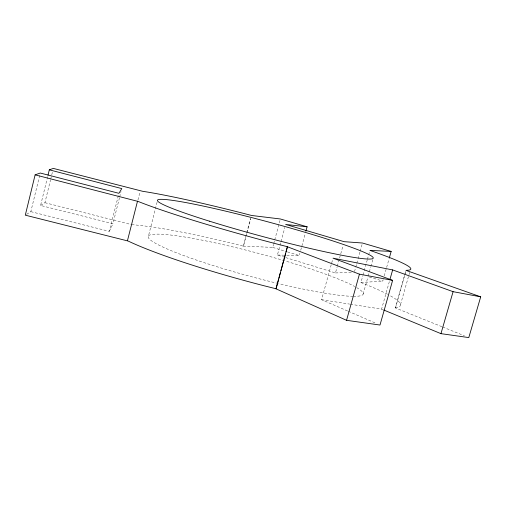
<?xml version="1.0" encoding="UTF-8"?>
<svg xmlns="http://www.w3.org/2000/svg" width="506" height="506" viewBox="0 0 506 506"><rect width="100%" height="100%" fill="white"/><g stroke="black" fill="none" stroke-linecap="round" stroke-linejoin="round"><path stroke-width="0.38" stroke-dasharray="2.53 1.9" d="M157.075 202.248L148.169 237.105A111.282 12.163 15 0 0 277.851 283.417M26.527 214.386L30.828 211.653L40.069 173.792M119.486 197.751L112.927 223.715L40.588 205.455L47.823 175.898M40.588 205.455L44.92 202.704L50.524 179.845M50.714 179.086L52.58 171.464M30.828 211.653L109.328 231.356L118.739 194.076M119.675 196.986L121.029 191.641M137.961 199.952L140.061 191.692M246.82 233.456L243.424 246.188L246.548 233.374M246.745 232.627L250.54 218.396M247.017 232.709L250.812 218.478M243.152 246.099L272.709 247.402L273.518 244.411M273.721 243.664L274.524 240.673M274.726 239.92L279.97 220.477M284.948 257.345L277.408 255.018L279.824 246.074M280.027 245.328L280.83 242.342M281.032 241.602L284.859 227.441M286.782 255.239L299.28 255.536L299.9 253.266M300.722 250.242L305.251 233.614M347.533 310.956L321.569 299.697L332.613 259.673M285.7 257.579L335.459 272.943L337.104 266.985M337.312 266.245L338.754 261.033M339.577 258.054L343.081 245.391M354.504 271.627L355.554 267.864M355.762 267.111L356.603 264.1M356.812 263.348L357.862 259.584M358.071 258.832L359.956 252.058M360.164 251.305L362.264 243.772M387.552 294.271A150.402 16.534 15 0 0 360.93 282.563L362.815 275.827M363.023 275.081L367.204 260.116M367.413 259.363L368.457 255.625M368.665 254.879L369.507 251.88M363.15 294.075L367.963 276.902M368.172 276.156L370.677 267.193M370.885 266.447L372.77 259.73M360.93 282.563L382.789 281.102L383.206 279.616M384.25 275.909L389.057 258.838M350.399 304.226L381.575 309.122L389.664 280.476M441.934 326.712L395.294 307.882L405.723 271.102M395.477 307.914L405.907 271.14M400.524 304.549L408.816 275.353M409.031 274.606L409.67 272.361M109.328 231.356L112.927 223.715M395.294 307.882L397.994 307.287A150.402 16.534 15 0 0 389.335 295.226M335.459 272.943L351.942 272.449M277.408 255.018L283.657 255.163M131.661 224.689L134.065 224.847A150.402 16.534 15 0 1 238.022 244.803L243.424 246.188M321.569 299.697L349.621 304.1M44.92 202.704L131.668 224.658M272.709 247.402L284.517 251.02M287.471 251.918L299.28 255.536M369.291 276.972L382.789 281.102M442.661 327.009L464.438 335.82M381.575 309.122L383.023 309.716M348.255 311.272L375.667 323.157M356.572 287.566A111.282 12.163 15 0 1 353.877 296.339M353.106 296.333A111.282 12.163 15 0 1 278.578 283.588M148.435 235.929A111.282 12.163 15 0 1 288.945 262.064L297.775 264.783A111.282 12.163 15 0 1 354.712 286.522"/><path stroke-width="0.76" d="M35.123 174.848L25.3 215.164L128.132 241.039A150.402 16.534 15 0 0 264.663 285.915L276.036 288.762L287.427 246.719L276.023 243.791A150.959 10.563 15 0 1 138.208 201.47L35.123 174.848L40.252 173.033L118.929 193.317L121.801 188.586L49.31 169.833L48.013 175.139M127.449 240.717L137.505 201.186M276.238 288.009L278.477 279.748M278.882 278.249L280.514 272.247M280.919 270.742L283.562 260.982M283.967 259.483L285.599 253.481M286.004 251.975L287.225 247.472M305.871 231.343L307.104 226.808L280.368 218.978L251.608 215.48L246.194 214.07A150.959 10.563 15 0 0 142.616 191.287L53.326 168.416L49.31 169.833M383.744 310.014L440.947 333.65L468.796 337.584L480.7 296.832L453.085 291.671L392.643 269.919L333.024 258.168L392.624 280.368L380 325.035L346.553 320.311L359.431 274.163L287.149 246.669M389.266 258.098L391.151 251.419L362.473 243.019L344.105 241.672L285.662 224.455L307.104 226.808M389.873 279.723L392.643 269.919M440.947 333.65L453.085 291.671M391.151 251.419L369.924 250.388A150.959 10.563 15 0 1 408.525 270.204L405.938 270.356L480.7 296.832M359.431 274.163L392.624 280.368M275.751 288.711L346.553 320.311M209.376 221.16A111.693 7.767 15 0 0 373.188 258.237A111.693 7.767 15 0 0 213.424 208.314A111.693 7.767 15 0 0 209.376 221.16"/></g></svg>
